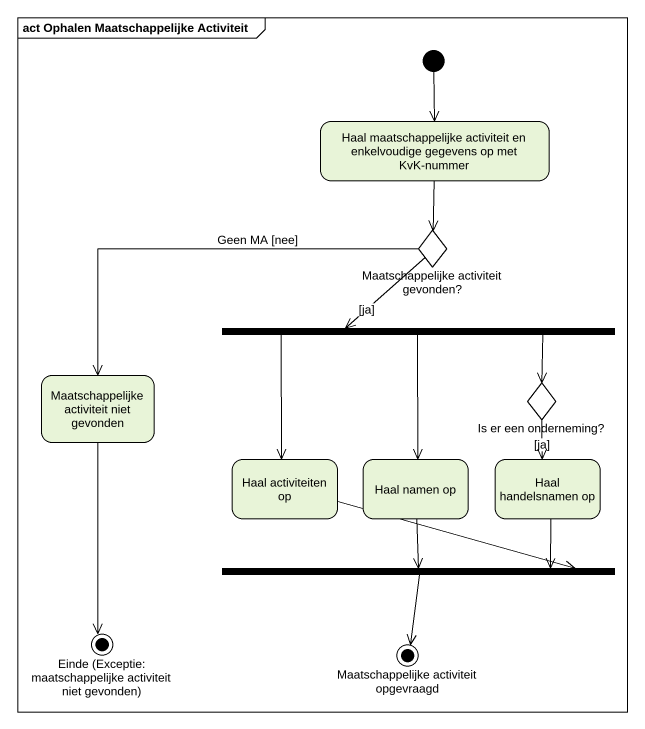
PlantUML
@startuml
mainframe act Ophalen Maatschappelijke Activiteit
hide empty description
state "Haal maatschappelijke activiteit en enkelvoudige gegevens op met KvK-nummer" as Haal_maatschappelijke
state "Maatschappelijke activiteit gevonden?" as Maatschappelijke_activiteit <<choice>>
state fork1 <<fork>>
state "Maatschappelijke activiteit niet gevonden" as Maatschappelijke_activiteit_2
state "Is er een onderneming?" as Is_er_een_onderneming <<choice>>
state "Haal activiteiten op" as Haal_activiteiten_op
state "Haal namen op" as Haal_namen_op
state "Haal handelsnamen op" as Haal_handelsnamen_op
state fork2 <<join>>
state "Einde (Exceptie: maatschappelijke activiteit niet gevonden)" as Einde_Exceptie <<end>>
state "Maatschappelijke activiteit opgevraagd" as Maatschappelijke_activiteit_3 <<end>>
[*] --> Haal_maatschappelijke
Haal_maatschappelijke --> Maatschappelijke_activiteit
Maatschappelijke_activiteit --> fork1 : [ja]
Maatschappelijke_activiteit -left-> Maatschappelijke_activiteit_2 : Geen MA [nee]
fork1 -right-> Is_er_een_onderneming
fork1 --> Haal_activiteiten_op
fork1 --> Haal_namen_op
Maatschappelijke_activiteit_2 --> Einde_Exceptie
Is_er_een_onderneming --> Haal_handelsnamen_op : [ja]
Haal_activiteiten_op --> fork2
Haal_namen_op --> fork2
Haal_handelsnamen_op --> fork2
fork2 --> Maatschappelijke_activiteit_3
@enduml
